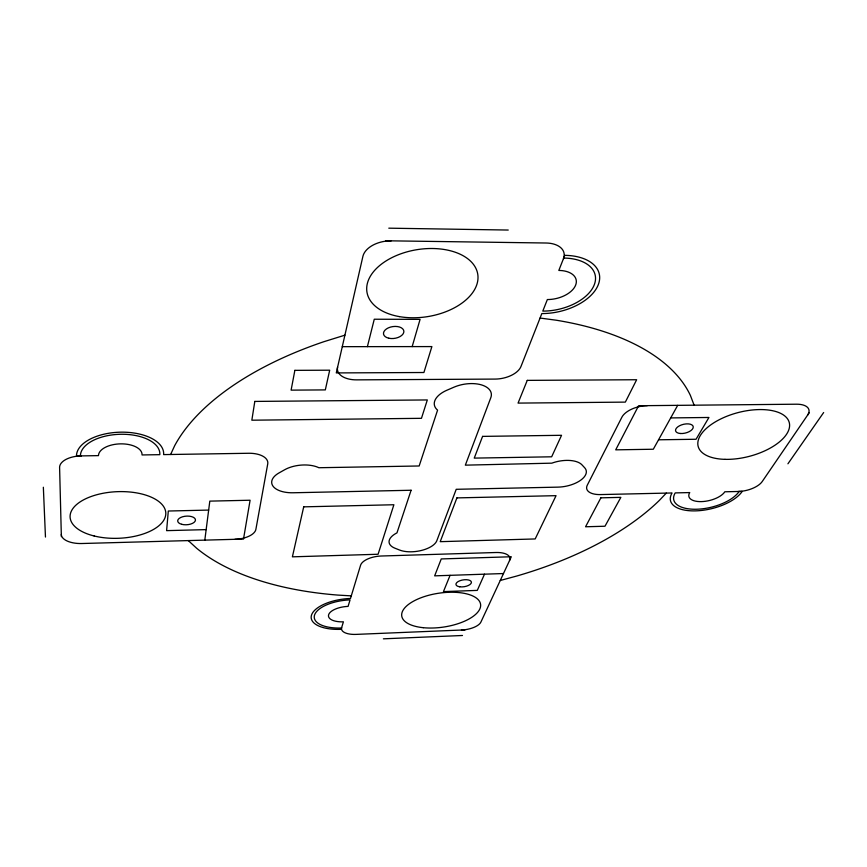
<?xml version="1.0" encoding="UTF-8"?>
<svg xmlns="http://www.w3.org/2000/svg" width="867" height="867" viewBox="0 0 867 867"><rect width="100%" height="100%" fill="white"/><g stroke="black" fill="none" stroke-linecap="round" stroke-linejoin="round"><path stroke-width="1.3" d="M204.807 540.13L209.814 501.126L250.097 500.237L243.508 539.068L81.715 543.522A20.331 9.678 -1.9 0 1 61.308 534.473M367.391 346.648L374.273 319.229L420.083 319.359L412.172 346.605M450.071 575.341L443.449 591.608L477.294 590.394L484.501 574.182M170.615 454.492L174.711 445.616A269.019 136.314 -8.7 0 1 323.868 341.706L344.903 335.171M677.68 405.355L653.306 449.236L615.711 449.843L638.6 405.723L796.491 404.206A20.57 9.884 -15.7 0 1 807.6 415.13M809.279 412.681L762.223 481.532A19.139 8.746 -14.2 0 1 738.359 491.481M787.919 463.802L823.65 412.529M666.311 493.106L659.191 500.573A269.019 136.314 -8.7 0 1 516.58 576.078L500.259 580.478M465.005 629.886L356.023 634.395A17.026 7.239 -7.1 0 1 341.631 627.675M383.387 638.827L462.479 635.489M503.489 573.542L434.66 575.851L441.249 558.933L511.302 556.755L480.903 622.062A16.744 7.044 -8.8 0 1 461.428 630.038M206.151 529.618L166.605 530.647L168.306 511.021L208.665 510.078M658.552 439.797L696.06 439.255L708.935 417.471L670.711 417.916M342.281 346.67L431.885 346.583L423.909 372.507L336.288 372.918L362.894 256.394A24.742 15.368 -8.3 0 1 391.18 240.853M385.717 240.777L546.08 243.009A24.309 14.652 -12.7 0 1 563.442 258.734M388.795 228.173L508.235 230.048M351.287 595.867L338.032 595.098A269.019 136.314 -8.7 0 1 196.668 548.269L188.28 540.585M540.065 318.048L556.311 320.226A269.019 136.314 -8.7 0 1 690.381 395.406L694.12 405.192M43.35 487.243L45.463 537.041M61.362 536.619L59.595 467.497A21.773 11.108 -1.3 0 1 81.39 455.901M739.128 491.47A34.561 15.834 -13.5 0 1 696.353 509.243A34.561 15.834 -13.5 0 1 675.22 492.9L689.742 492.575A18.966 8.681 -13.5 0 0 701.295 501.614A18.966 8.681 -13.5 0 0 724.823 491.784L742.217 491.394A37.931 17.373 -13.5 0 1 695.28 510.88A37.931 17.373 -13.5 0 1 672.066 492.976L600.452 494.58A19.302 9.212 -11.9 0 1 587.273 485.217L621.867 417.233A20.71 10.48 -13.2 0 1 647.324 405.648M341.522 628.001A31.613 13.688 -6.9 0 1 314.526 615.147A31.613 13.688 -6.9 0 1 350.062 599.888L348.09 606.391A17.34 7.51 -6.9 0 0 328.626 614.768A17.34 7.51 -6.9 0 0 343.408 621.823L341.121 629.334A34.691 15.021 -6.9 0 1 311.481 615.212A34.691 15.021 -6.9 0 1 350.496 598.468L360.574 565.262A18.261 8.356 -7.5 0 1 381.361 556.007L496.054 552.507A17.969 8.096 -9.5 0 1 509.536 560.537M80.414 455.912A39.73 20.58 -2 0 1 120.827 434.269A39.73 20.58 -2 0 1 159.81 454.666L142.047 454.947A21.794 11.293 -2 0 0 120.654 443.861A21.794 11.293 -2 0 0 98.47 455.63L76.491 455.977A43.61 22.596 -2 0 1 120.86 432.167A43.61 22.596 -2 0 1 163.635 454.601L248.753 453.268A20.938 10.794 -4.7 0 1 267.73 463.921L255.884 529.369A19.594 9.429 -4.8 0 1 234.946 539.296M563.702 258.052A43.209 25.371 -12.8 0 1 594.22 284.907A43.209 25.371 -12.8 0 1 542.796 311.101L547.359 299.548A23.712 13.915 -12.8 0 0 575.623 285.167A23.712 13.915 -12.8 0 0 558.825 270.439L564.775 255.342A47.436 27.852 -12.8 0 1 598.241 284.82A47.436 27.852 -12.8 0 1 541.832 313.572L520.98 366.481A22.076 12.192 -10.7 0 1 495.057 379.085L356.64 379.865A22.509 12.691 -7.3 0 1 337.588 367.185M254.811 401.421L251.842 420.202L421.46 418.317L427.323 399.947L254.811 401.421M294.867 370.35L291.106 390.139L325.32 389.901L329.688 370.198L294.867 370.35M303.71 506.848L292.396 556.831L378.088 554.251L393.889 504.746L303.71 506.848M411.099 490.256L396.956 532.891L395.981 533.389A22 10.317 -8.1 0 0 394.973 548.215L399.535 550.025A21.935 10.263 -8.2 0 0 421.514 550.437A21.935 10.263 -8.2 0 0 436.827 540.694L456.226 489.302L557.947 487.135A23.084 11.26 -11.2 0 0 580.76 480.145A23.084 11.26 -11.2 0 0 584.64 467.725L581.963 464.842A23.171 11.336 -11.2 0 0 551.813 463.162L465.341 465.156L490.809 397.693A25.327 13.666 -9.7 0 0 481.218 384.818A25.327 13.666 -9.7 0 0 454.026 387.159L446.938 390.215A25.273 13.612 -9.6 0 0 437.586 410.134L419.162 465.98L318.872 467.725A24.038 12.203 -5.9 0 0 284.734 469.719L279.098 472.883A23.994 12.138 -5.8 0 0 272.953 486.094A23.994 12.138 -5.8 0 0 293.057 492.77L411.099 490.256M456.909 497.896L440.208 541.669L535.188 538.949L556.05 495.664L456.909 497.896M482.583 436.383L474.249 458.112L551.661 456.801L561.545 435.299L482.583 436.383M527.255 380.375L518.054 403.101L625.345 402.115L636.649 379.735L527.255 380.375M600.874 497.831L585.561 526.768L604.982 526.236L620.848 497.365L600.874 497.831M680.497 433.511A9.06 4.465 -13.8 0 0 693.232 426.759A9.06 4.465 -13.8 0 0 679.457 425.805A9.06 4.465 -13.8 0 0 680.497 433.511M725.007 459.347A47.089 22.596 -14.7 0 0 789.349 422.933A47.089 22.596 -14.7 0 0 716.76 421.059A47.089 22.596 -14.7 0 0 725.007 459.347M459.759 586.796A7.814 3.446 -8.9 0 0 471.42 582.353A7.814 3.446 -8.9 0 0 459.868 580.749A7.814 3.446 -8.9 0 0 459.759 586.796M423.237 627.686A39.849 17.091 -8.5 0 0 480.6 604.451A39.849 17.091 -8.5 0 0 419.639 598.295A39.849 17.091 -8.5 0 0 423.237 627.686M181.702 524.307A8.908 4.324 -3.8 0 0 195.454 520.243A8.908 4.324 -3.8 0 0 182.579 516.775A8.908 4.324 -3.8 0 0 181.702 524.307M94.113 535.969A47.891 23.311 -2.4 0 0 165.803 513.394A47.891 23.311 -2.4 0 0 93.929 495.566A47.891 23.311 -2.4 0 0 94.113 535.969M388.828 338.228A10.274 5.961 -8.2 0 0 403.87 331.346A10.274 5.961 -8.2 0 0 388.318 327.889A10.274 5.961 -8.2 0 0 388.828 338.228M399.351 316.607A56.127 33.9 -9.2 0 0 477.739 274.135A56.127 33.9 -9.2 0 0 389.933 258.659A56.127 33.9 -9.2 0 0 399.351 316.607"/></g></svg>
